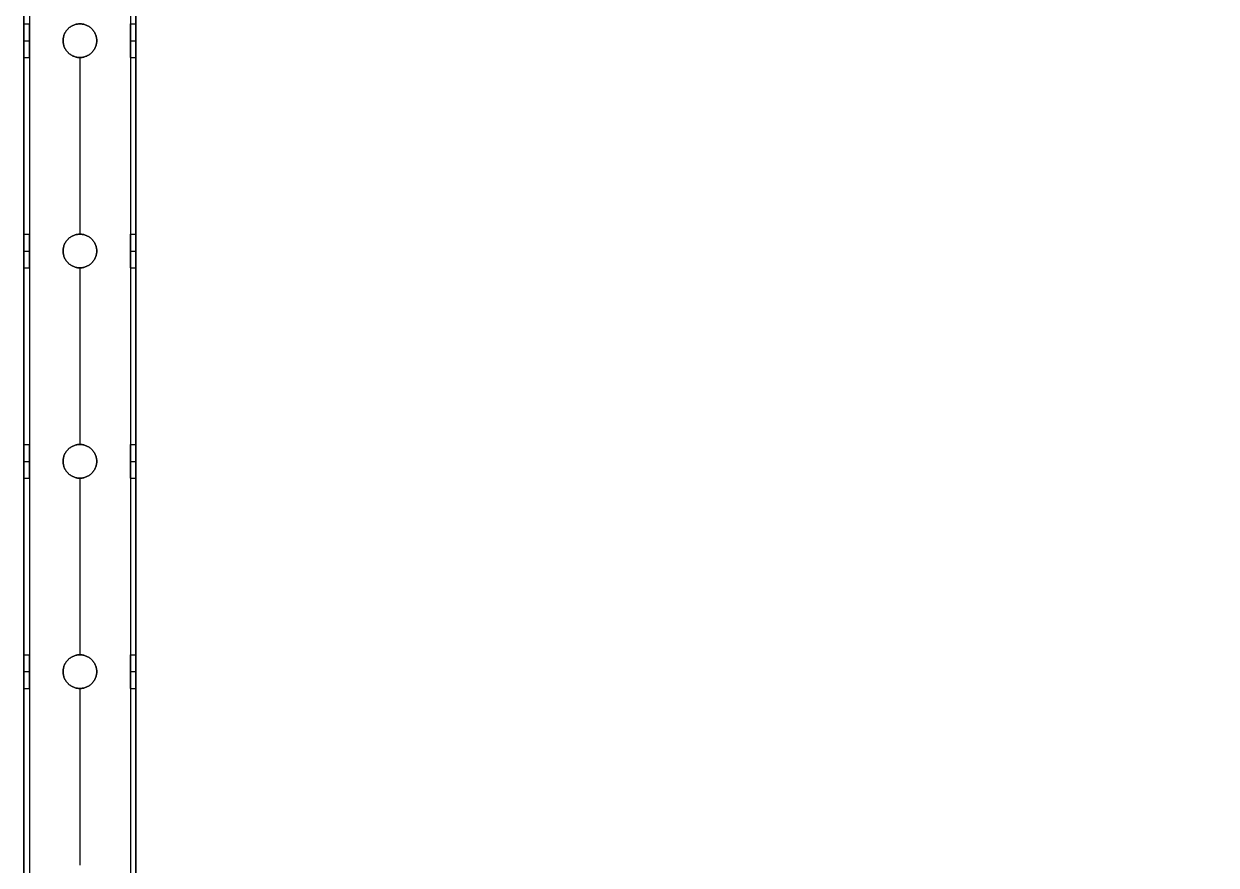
# Model space of a CAD drawing. Header units: millimetres. Extents: x 1279 to 9834, y -699 to 998.
# Drawn here: x 6355.5 to 6780.7, y 170.8 to 470.8 of the extents above; entities that cross this region are included whole.
import ezdxf

# ---------------------------------------------------------------- set-up
doc = ezdxf.new("R2010")
doc.units = ezdxf.units.MM
doc.header["$MEASUREMENT"] = 0
doc.layers.add('staal', color=7, linetype='Continuous', true_color=0x4c4c4c)

msp = doc.modelspace()

# ---------------------------------------------------------------- linework, layer by layer
at = {"layer": 'staal'}
for p, q in [((6355.49, 470.8, 1905.19), (6357.49, 470.8, 1905.19)), ((6375.49, 470.8, 1923.19), (6375.49, 470.8, 1925.19)), ((6375.49, 470.8, 1885.19), (6375.49, 470.8, 1887.19)), ((6393.49, 470.8, 1905.19), (6395.49, 470.8, 1905.19)), ((6355.49, 464.8, 1899.19), (6357.49, 464.8, 1899.19)), ((6355.49, 464.8, 1911.19), (6357.49, 464.8, 1911.19)), ((6369.49, 464.8, 1923.19), (6369.49, 464.8, 1925.19)), ((6369.49, 464.8, 1885.19), (6369.49, 464.8, 1887.19)), ((6381.49, 464.8, 1923.19), (6381.49, 464.8, 1925.19)), ((6381.49, 464.8, 1885.19), (6381.49, 464.8, 1887.19)), ((6393.49, 464.8, 1899.19), (6395.49, 464.8, 1899.19)), ((6393.49, 464.8, 1911.19), (6395.49, 464.8, 1911.19)), ((6355.49, 458.8, 1905.19), (6357.49, 458.8, 1905.19)), ((6375.49, 458.8, 1923.19), (6375.49, 458.8, 1925.19)), ((6375.49, 458.8, 1885.19), (6375.49, 458.8, 1887.19)), ((6393.49, 458.8, 1905.19), (6395.49, 458.8, 1905.19)), ((6355.49, 395.8, 1905.19), (6357.49, 395.8, 1905.19)), ((6375.49, 395.8, 1923.19), (6375.49, 395.8, 1925.19)), ((6375.49, 395.8, 1885.19), (6375.49, 395.8, 1887.19)), ((6393.49, 395.8, 1905.19), (6395.49, 395.8, 1905.19)), ((6355.49, 389.8, 1899.19), (6357.49, 389.8, 1899.19)), ((6355.49, 389.8, 1911.19), (6357.49, 389.8, 1911.19)), ((6369.49, 389.8, 1923.19), (6369.49, 389.8, 1925.19)), ((6369.49, 389.8, 1885.19), (6369.49, 389.8, 1887.19)), ((6381.49, 389.8, 1923.19), (6381.49, 389.8, 1925.19)), ((6381.49, 389.8, 1885.19), (6381.49, 389.8, 1887.19)), ((6393.49, 389.8, 1899.19), (6395.49, 389.8, 1899.19)), ((6393.49, 389.8, 1911.19), (6395.49, 389.8, 1911.19)), ((6355.49, 383.8, 1905.19), (6357.49, 383.8, 1905.19)), ((6375.49, 383.8, 1923.19), (6375.49, 383.8, 1925.19)), ((6375.49, 383.8, 1885.19), (6375.49, 383.8, 1887.19)), ((6393.49, 383.8, 1905.19), (6395.49, 383.8, 1905.19)), ((6355.49, 320.8, 1905.19), (6357.49, 320.8, 1905.19)), ((6375.49, 320.8, 1923.19), (6375.49, 320.8, 1925.19)), ((6375.49, 320.8, 1885.19), (6375.49, 320.8, 1887.19)), ((6393.49, 320.8, 1905.19), (6395.49, 320.8, 1905.19)), ((6355.49, 314.8, 1899.19), (6357.49, 314.8, 1899.19)), ((6355.49, 314.8, 1911.19), (6357.49, 314.8, 1911.19)), ((6369.49, 314.8, 1923.19), (6369.49, 314.8, 1925.19)), ((6369.49, 314.8, 1885.19), (6369.49, 314.8, 1887.19)), ((6381.49, 314.8, 1923.19), (6381.49, 314.8, 1925.19)), ((6381.49, 314.8, 1885.19), (6381.49, 314.8, 1887.19)), ((6393.49, 314.8, 1899.19), (6395.49, 314.8, 1899.19)), ((6393.49, 314.8, 1911.19), (6395.49, 314.8, 1911.19)), ((6355.49, 308.8, 1905.19), (6357.49, 308.8, 1905.19)), ((6375.49, 308.8, 1923.19), (6375.49, 308.8, 1925.19)), ((6375.49, 308.8, 1885.19), (6375.49, 308.8, 1887.19)), ((6393.49, 308.8, 1905.19), (6395.49, 308.8, 1905.19)), ((6355.49, 245.8, 1905.19), (6357.49, 245.8, 1905.19)), ((6375.49, 245.8, 1923.19), (6375.49, 245.8, 1925.19)), ((6375.49, 245.8, 1885.19), (6375.49, 245.8, 1887.19)), ((6393.49, 245.8, 1905.19), (6395.49, 245.8, 1905.19)), ((6355.49, 239.8, 1899.19), (6357.49, 239.8, 1899.19)), ((6355.49, 239.8, 1911.19), (6357.49, 239.8, 1911.19)), ((6369.49, 239.8, 1923.19), (6369.49, 239.8, 1925.19)), ((6369.49, 239.8, 1885.19), (6369.49, 239.8, 1887.19)), ((6381.49, 239.8, 1923.19), (6381.49, 239.8, 1925.19)), ((6381.49, 239.8, 1885.19), (6381.49, 239.8, 1887.19)), ((6393.49, 239.8, 1899.19), (6395.49, 239.8, 1899.19)), ((6393.49, 239.8, 1911.19), (6395.49, 239.8, 1911.19)), ((6355.49, 233.8, 1905.19), (6357.49, 233.8, 1905.19)), ((6375.49, 233.8, 1923.19), (6375.49, 233.8, 1925.19)), ((6375.49, 233.8, 1885.19), (6375.49, 233.8, 1887.19)), ((6393.49, 233.8, 1905.19), (6395.49, 233.8, 1905.19))]:
    msp.add_line(p, q, dxfattribs=at)
for points in [[(6355.49, 710.3), (7671.49, 710.3), (7671.49, -605.7), (6355.49, -605.7)], [(6395.49, 670.3), (7631.49, 670.3), (7631.49, -565.7), (6395.49, -565.7)]]:
    msp.add_lwpolyline(points, close=True, dxfattribs=at)
for points in [[(6355.49, 710.3, 1885.19), (6355.49, 52.3, 1885.19), (6355.49, -605.7, 1885.19)], [(6355.49, 710.3, 1925.19), (6355.49, 52.3, 1925.19), (6355.49, -605.7, 1925.19)], [(6357.49, 708.3, 1923.19), (6357.49, 52.3, 1923.19), (6357.49, -603.7, 1923.19)], [(6357.49, 708.3, 1887.19), (6357.49, 52.3, 1887.19), (6357.49, -603.7, 1887.19)], [(6393.49, 672.3, 1923.19), (6393.49, 52.3, 1923.19), (6393.49, -567.7, 1923.19)], [(6393.49, 672.3, 1887.19), (6393.49, 52.3, 1887.19), (6393.49, -567.7, 1887.19)], [(6395.49, 670.3, 1885.19), (6395.49, 52.3, 1885.19), (6395.49, -565.7, 1885.19)], [(6395.49, 670.3, 1925.19), (6395.49, 52.3, 1925.19), (6395.49, -565.7, 1925.19)], [(6355.49, 458.8, 1905.19), (6355.49, 427.3, 1905.19), (6355.49, 395.8, 1905.19)], [(6357.49, 458.8, 1905.19), (6357.49, 427.3, 1905.19), (6357.49, 395.8, 1905.19)], [(6375.49, 458.8, 1925.19), (6375.49, 427.3, 1925.19), (6375.49, 395.8, 1925.19)], [(6375.49, 458.8, 1923.19), (6375.49, 427.3, 1923.19), (6375.49, 395.8, 1923.19)], [(6375.49, 458.8, 1887.19), (6375.49, 427.3, 1887.19), (6375.49, 395.8, 1887.19)], [(6375.49, 458.8, 1885.19), (6375.49, 427.3, 1885.19), (6375.49, 395.8, 1885.19)], [(6393.49, 458.8, 1905.19), (6393.49, 427.3, 1905.19), (6393.49, 395.8, 1905.19)], [(6395.49, 458.8, 1905.19), (6395.49, 427.3, 1905.19), (6395.49, 395.8, 1905.19)], [(6355.49, 383.8, 1905.19), (6355.49, 352.3, 1905.19), (6355.49, 320.8, 1905.19)], [(6357.49, 383.8, 1905.19), (6357.49, 352.3, 1905.19), (6357.49, 320.8, 1905.19)], [(6375.49, 383.8, 1925.19), (6375.49, 352.3, 1925.19), (6375.49, 320.8, 1925.19)], [(6375.49, 383.8, 1923.19), (6375.49, 352.3, 1923.19), (6375.49, 320.8, 1923.19)], [(6375.49, 383.8, 1887.19), (6375.49, 352.3, 1887.19), (6375.49, 320.8, 1887.19)], [(6375.49, 383.8, 1885.19), (6375.49, 352.3, 1885.19), (6375.49, 320.8, 1885.19)], [(6393.49, 383.8, 1905.19), (6393.49, 352.3, 1905.19), (6393.49, 320.8, 1905.19)], [(6395.49, 383.8, 1905.19), (6395.49, 352.3, 1905.19), (6395.49, 320.8, 1905.19)], [(6355.49, 308.8, 1905.19), (6355.49, 277.3, 1905.19), (6355.49, 245.8, 1905.19)], [(6357.49, 308.8, 1905.19), (6357.49, 277.3, 1905.19), (6357.49, 245.8, 1905.19)], [(6375.49, 308.8, 1925.19), (6375.49, 277.3, 1925.19), (6375.49, 245.8, 1925.19)], [(6375.49, 308.8, 1923.19), (6375.49, 277.3, 1923.19), (6375.49, 245.8, 1923.19)], [(6375.49, 308.8, 1887.19), (6375.49, 277.3, 1887.19), (6375.49, 245.8, 1887.19)], [(6375.49, 308.8, 1885.19), (6375.49, 277.3, 1885.19), (6375.49, 245.8, 1885.19)], [(6393.49, 308.8, 1905.19), (6393.49, 277.3, 1905.19), (6393.49, 245.8, 1905.19)], [(6395.49, 308.8, 1905.19), (6395.49, 277.3, 1905.19), (6395.49, 245.8, 1905.19)], [(6355.49, 233.8, 1905.19), (6355.49, 202.3, 1905.19), (6355.49, 170.8, 1905.19)], [(6357.49, 233.8, 1905.19), (6357.49, 202.3, 1905.19), (6357.49, 170.8, 1905.19)], [(6375.49, 233.8, 1925.19), (6375.49, 202.3, 1925.19), (6375.49, 170.8, 1925.19)], [(6375.49, 233.8, 1923.19), (6375.49, 202.3, 1923.19), (6375.49, 170.8, 1923.19)], [(6375.49, 233.8, 1887.19), (6375.49, 202.3, 1887.19), (6375.49, 170.8, 1887.19)], [(6375.49, 233.8, 1885.19), (6375.49, 202.3, 1885.19), (6375.49, 170.8, 1885.19)], [(6393.49, 233.8, 1905.19), (6393.49, 202.3, 1905.19), (6393.49, 170.8, 1905.19)], [(6395.49, 233.8, 1905.19), (6395.49, 202.3, 1905.19), (6395.49, 170.8, 1905.19)]]:
    msp.add_open_spline(points, degree=2, dxfattribs=at)
for points, weights, knots in [([(6355.49, 464.8, 1899.19), (6355.49, 470.8, 1899.19), (6355.49, 470.8, 1905.19), (6355.49, 470.8, 1911.19), (6355.49, 464.8, 1911.19), (6355.49, 458.8, 1911.19), (6355.49, 458.8, 1905.19), (6355.49, 458.8, 1899.19), (6355.49, 464.8, 1899.19)], [1, 0.707106781187, 1, 0.707106781187, 1, 0.707106781187, 1, 0.707106781187, 1], [0, 0, 0, 7.853982, 7.853982, 15.707963, 15.707963, 23.561945, 23.561945, 31.415927, 31.415927, 31.415927]), ([(6357.49, 464.8, 1899.19), (6357.49, 458.8, 1899.19), (6357.49, 458.8, 1905.19), (6357.49, 458.8, 1911.19), (6357.49, 464.8, 1911.19), (6357.49, 470.8, 1911.19), (6357.49, 470.8, 1905.19), (6357.49, 470.8, 1899.19), (6357.49, 464.8, 1899.19)], [1, 0.707106781187, 1, 0.707106781187, 1, 0.707106781187, 1, 0.707106781187, 1], [-31.415927, -31.415927, -31.415927, -23.561945, -23.561945, -15.707963, -15.707963, -7.853982, -7.853982, 0, 0, 0]), ([(6381.49, 464.8, 1925.19), (6381.49, 458.8, 1925.19), (6375.49, 458.8, 1925.19), (6369.49, 458.8, 1925.19), (6369.49, 464.8, 1925.19), (6369.49, 470.8, 1925.19), (6375.49, 470.8, 1925.19), (6381.49, 470.8, 1925.19), (6381.49, 464.8, 1925.19)], [1, 0.707106781187, 1, 0.707106781187, 1, 0.707106781187, 1, 0.707106781187, 1], [-31.415927, -31.415927, -31.415927, -23.561945, -23.561945, -15.707963, -15.707963, -7.853982, -7.853982, 0, 0, 0]), ([(6381.49, 464.8, 1923.19), (6381.49, 470.8, 1923.19), (6375.49, 470.8, 1923.19), (6369.49, 470.8, 1923.19), (6369.49, 464.8, 1923.19), (6369.49, 458.8, 1923.19), (6375.49, 458.8, 1923.19), (6381.49, 458.8, 1923.19), (6381.49, 464.8, 1923.19)], [1, 0.707106781187, 1, 0.707106781187, 1, 0.707106781187, 1, 0.707106781187, 1], [0, 0, 0, 7.853982, 7.853982, 15.707963, 15.707963, 23.561945, 23.561945, 31.415927, 31.415927, 31.415927]), ([(6381.49, 464.8, 1887.19), (6381.49, 458.8, 1887.19), (6375.49, 458.8, 1887.19), (6369.49, 458.8, 1887.19), (6369.49, 464.8, 1887.19), (6369.49, 470.8, 1887.19), (6375.49, 470.8, 1887.19), (6381.49, 470.8, 1887.19), (6381.49, 464.8, 1887.19)], [1, 0.707106781187, 1, 0.707106781187, 1, 0.707106781187, 1, 0.707106781187, 1], [-31.415927, -31.415927, -31.415927, -23.561945, -23.561945, -15.707963, -15.707963, -7.853982, -7.853982, 0, 0, 0]), ([(6381.49, 464.8, 1885.19), (6381.49, 470.8, 1885.19), (6375.49, 470.8, 1885.19), (6369.49, 470.8, 1885.19), (6369.49, 464.8, 1885.19), (6369.49, 458.8, 1885.19), (6375.49, 458.8, 1885.19), (6381.49, 458.8, 1885.19), (6381.49, 464.8, 1885.19)], [1, 0.707106781187, 1, 0.707106781187, 1, 0.707106781187, 1, 0.707106781187, 1], [0, 0, 0, 7.853982, 7.853982, 15.707963, 15.707963, 23.561945, 23.561945, 31.415927, 31.415927, 31.415927]), ([(6393.49, 464.8, 1899.19), (6393.49, 470.8, 1899.19), (6393.49, 470.8, 1905.19), (6393.49, 470.8, 1911.19), (6393.49, 464.8, 1911.19), (6393.49, 458.8, 1911.19), (6393.49, 458.8, 1905.19), (6393.49, 458.8, 1899.19), (6393.49, 464.8, 1899.19)], [1, 0.707106781187, 1, 0.707106781187, 1, 0.707106781187, 1, 0.707106781187, 1], [0, 0, 0, 7.853982, 7.853982, 15.707963, 15.707963, 23.561945, 23.561945, 31.415927, 31.415927, 31.415927]), ([(6395.49, 464.8, 1899.19), (6395.49, 458.8, 1899.19), (6395.49, 458.8, 1905.19), (6395.49, 458.8, 1911.19), (6395.49, 464.8, 1911.19), (6395.49, 470.8, 1911.19), (6395.49, 470.8, 1905.19), (6395.49, 470.8, 1899.19), (6395.49, 464.8, 1899.19)], [1, 0.707106781187, 1, 0.707106781187, 1, 0.707106781187, 1, 0.707106781187, 1], [-31.415927, -31.415927, -31.415927, -23.561945, -23.561945, -15.707963, -15.707963, -7.853982, -7.853982, 0, 0, 0]), ([(6355.49, 389.8, 1899.19), (6355.49, 395.8, 1899.19), (6355.49, 395.8, 1905.19), (6355.49, 395.8, 1911.19), (6355.49, 389.8, 1911.19), (6355.49, 383.8, 1911.19), (6355.49, 383.8, 1905.19), (6355.49, 383.8, 1899.19), (6355.49, 389.8, 1899.19)], [1, 0.707106781187, 1, 0.707106781187, 1, 0.707106781187, 1, 0.707106781187, 1], [0, 0, 0, 7.853982, 7.853982, 15.707963, 15.707963, 23.561945, 23.561945, 31.415927, 31.415927, 31.415927]), ([(6357.49, 389.8, 1899.19), (6357.49, 383.8, 1899.19), (6357.49, 383.8, 1905.19), (6357.49, 383.8, 1911.19), (6357.49, 389.8, 1911.19), (6357.49, 395.8, 1911.19), (6357.49, 395.8, 1905.19), (6357.49, 395.8, 1899.19), (6357.49, 389.8, 1899.19)], [1, 0.707106781187, 1, 0.707106781187, 1, 0.707106781187, 1, 0.707106851018, 0.999999860338], [-31.415927, -31.415927, -31.415927, -23.561944, -23.561944, -15.707962, -15.707962, -7.85398, -7.85398, 0, 0, 0]), ([(6381.49, 389.8, 1925.19), (6381.49, 383.8, 1925.19), (6375.49, 383.8, 1925.19), (6369.49, 383.8, 1925.19), (6369.49, 389.8, 1925.19), (6369.49, 395.8, 1925.19), (6375.49, 395.8, 1925.19), (6381.49, 395.8, 1925.19), (6381.49, 389.8, 1925.19)], [1, 0.707106781187, 1, 0.707106781187, 1, 0.707106781187, 1, 0.707106781187, 1], [-31.415927, -31.415927, -31.415927, -23.561945, -23.561945, -15.707963, -15.707963, -7.853982, -7.853982, 0, 0, 0]), ([(6381.49, 389.8, 1923.19), (6381.49, 395.8, 1923.19), (6375.49, 395.8, 1923.19), (6369.49, 395.8, 1923.19), (6369.49, 389.8, 1923.19), (6369.49, 383.8, 1923.19), (6375.49, 383.8, 1923.19), (6381.49, 383.8, 1923.19), (6381.49, 389.8, 1923.19)], [1, 0.707106781187, 1, 0.707106781187, 1, 0.707106781187, 1, 0.707106781187, 1], [0, 0, 0, 7.853982, 7.853982, 15.707963, 15.707963, 23.561945, 23.561945, 31.415927, 31.415927, 31.415927]), ([(6381.49, 389.8, 1887.19), (6381.49, 383.8, 1887.19), (6375.49, 383.8, 1887.19), (6369.49, 383.8, 1887.19), (6369.49, 389.8, 1887.19), (6369.49, 395.8, 1887.19), (6375.49, 395.8, 1887.19), (6381.49, 395.8, 1887.19), (6381.49, 389.8, 1887.19)], [1, 0.707106781187, 1, 0.707106781187, 1, 0.707106781187, 1, 0.707106781187, 1], [-31.415927, -31.415927, -31.415927, -23.561945, -23.561945, -15.707963, -15.707963, -7.853982, -7.853982, 0, 0, 0]), ([(6381.49, 389.8, 1885.19), (6381.49, 395.8, 1885.19), (6375.49, 395.8, 1885.19), (6369.49, 395.8, 1885.19), (6369.49, 389.8, 1885.19), (6369.49, 383.8, 1885.19), (6375.49, 383.8, 1885.19), (6381.49, 383.8, 1885.19), (6381.49, 389.8, 1885.19)], [1, 0.707106781187, 1, 0.707106781187, 1, 0.707106781187, 1, 0.707106781187, 1], [0, 0, 0, 7.853982, 7.853982, 15.707963, 15.707963, 23.561945, 23.561945, 31.415927, 31.415927, 31.415927]), ([(6393.49, 389.8, 1899.19), (6393.49, 395.8, 1899.19), (6393.49, 395.8, 1905.19), (6393.49, 395.8, 1911.19), (6393.49, 389.8, 1911.19), (6393.49, 383.8, 1911.19), (6393.49, 383.8, 1905.19), (6393.49, 383.8, 1899.19), (6393.49, 389.8, 1899.19)], [1, 0.707106781187, 1, 0.707106781187, 1, 0.707106781187, 1, 0.707106781187, 1], [0, 0, 0, 7.853982, 7.853982, 15.707963, 15.707963, 23.561945, 23.561945, 31.415927, 31.415927, 31.415927]), ([(6395.49, 389.8, 1899.19), (6395.49, 383.8, 1899.19), (6395.49, 383.8, 1905.19), (6395.49, 383.8, 1911.19), (6395.49, 389.8, 1911.19), (6395.49, 395.8, 1911.19), (6395.49, 395.8, 1905.19), (6395.49, 395.8, 1899.19), (6395.49, 389.8, 1899.19)], [1, 0.707106781187, 1, 0.707106781187, 1, 0.707106781187, 1, 0.707106781187, 1], [-31.415927, -31.415927, -31.415927, -23.561945, -23.561945, -15.707963, -15.707963, -7.853982, -7.853982, 0, 0, 0]), ([(6355.49, 314.8, 1899.19), (6355.49, 320.8, 1899.19), (6355.49, 320.8, 1905.19), (6355.49, 320.8, 1911.19), (6355.49, 314.8, 1911.19), (6355.49, 308.8, 1911.19), (6355.49, 308.8, 1905.19), (6355.49, 308.8, 1899.19), (6355.49, 314.8, 1899.19)], [1, 0.707106781187, 1, 0.707106781187, 1, 0.707106781187, 1, 0.707106781187, 1], [0, 0, 0, 7.853982, 7.853982, 15.707963, 15.707963, 23.561945, 23.561945, 31.415927, 31.415927, 31.415927]), ([(6357.49, 314.8, 1899.19), (6357.49, 308.8, 1899.19), (6357.49, 308.8, 1905.19), (6357.49, 308.8, 1911.19), (6357.49, 314.8, 1911.19), (6357.49, 320.8, 1911.19), (6357.49, 320.8, 1905.19), (6357.49, 320.8, 1899.19), (6357.49, 314.8, 1899.19)], [1, 0.707106781187, 1, 0.707106781187, 1, 0.707106781187, 1, 0.707106781187, 1], [-31.415927, -31.415927, -31.415927, -23.561945, -23.561945, -15.707963, -15.707963, -7.853982, -7.853982, 0, 0, 0]), ([(6381.49, 314.8, 1925.19), (6381.49, 308.8, 1925.19), (6375.49, 308.8, 1925.19), (6369.49, 308.8, 1925.19), (6369.49, 314.8, 1925.19), (6369.49, 320.8, 1925.19), (6375.49, 320.8, 1925.19), (6381.49, 320.8, 1925.19), (6381.49, 314.8, 1925.19)], [1, 0.707106781187, 1, 0.707106781187, 1, 0.707106781187, 1, 0.707106781187, 1], [-31.415927, -31.415927, -31.415927, -23.561945, -23.561945, -15.707963, -15.707963, -7.853982, -7.853982, 0, 0, 0]), ([(6381.49, 314.8, 1923.19), (6381.49, 320.8, 1923.19), (6375.49, 320.8, 1923.19), (6369.49, 320.8, 1923.19), (6369.49, 314.8, 1923.19), (6369.49, 308.8, 1923.19), (6375.49, 308.8, 1923.19), (6381.49, 308.8, 1923.19), (6381.49, 314.8, 1923.19)], [1, 0.707106781187, 1, 0.707106781187, 1, 0.707106781187, 1, 0.707106781187, 1], [0, 0, 0, 7.853982, 7.853982, 15.707963, 15.707963, 23.561945, 23.561945, 31.415927, 31.415927, 31.415927]), ([(6381.49, 314.8, 1887.19), (6381.49, 308.8, 1887.19), (6375.49, 308.8, 1887.19), (6369.49, 308.8, 1887.19), (6369.49, 314.8, 1887.19), (6369.49, 320.8, 1887.19), (6375.49, 320.8, 1887.19), (6381.49, 320.8, 1887.19), (6381.49, 314.8, 1887.19)], [1, 0.707106781187, 1, 0.707106781187, 1, 0.707106781187, 1, 0.707106781187, 1], [-31.415927, -31.415927, -31.415927, -23.561945, -23.561945, -15.707963, -15.707963, -7.853982, -7.853982, 0, 0, 0]), ([(6381.49, 314.8, 1885.19), (6381.49, 320.8, 1885.19), (6375.49, 320.8, 1885.19), (6369.49, 320.8, 1885.19), (6369.49, 314.8, 1885.19), (6369.49, 308.8, 1885.19), (6375.49, 308.8, 1885.19), (6381.49, 308.8, 1885.19), (6381.49, 314.8, 1885.19)], [1, 0.707106781187, 1, 0.707106781187, 1, 0.707106781187, 1, 0.707106781187, 1], [0, 0, 0, 7.853982, 7.853982, 15.707963, 15.707963, 23.561945, 23.561945, 31.415927, 31.415927, 31.415927]), ([(6393.49, 314.8, 1899.19), (6393.49, 320.8, 1899.19), (6393.49, 320.8, 1905.19), (6393.49, 320.8, 1911.19), (6393.49, 314.8, 1911.19), (6393.49, 308.8, 1911.19), (6393.49, 308.8, 1905.19), (6393.49, 308.8, 1899.19), (6393.49, 314.8, 1899.19)], [1, 0.707106781187, 1, 0.707106781187, 1, 0.707106781187, 1, 0.707106781187, 1], [0, 0, 0, 7.853982, 7.853982, 15.707963, 15.707963, 23.561945, 23.561945, 31.415927, 31.415927, 31.415927]), ([(6395.49, 314.8, 1899.19), (6395.49, 308.8, 1899.19), (6395.49, 308.8, 1905.19), (6395.49, 308.8, 1911.19), (6395.49, 314.8, 1911.19), (6395.49, 320.8, 1911.19), (6395.49, 320.8, 1905.19), (6395.49, 320.8, 1899.19), (6395.49, 314.8, 1899.19)], [1, 0.707106781187, 1, 0.707106781187, 1, 0.707106781187, 1, 0.707106781187, 1], [-31.415927, -31.415927, -31.415927, -23.561945, -23.561945, -15.707963, -15.707963, -7.853982, -7.853982, 0, 0, 0]), ([(6355.49, 239.8, 1899.19), (6355.49, 245.8, 1899.19), (6355.49, 245.8, 1905.19), (6355.49, 245.8, 1911.19), (6355.49, 239.8, 1911.19), (6355.49, 233.8, 1911.19), (6355.49, 233.8, 1905.19), (6355.49, 233.8, 1899.19), (6355.49, 239.8, 1899.19)], [1, 0.707106781187, 1, 0.707106781187, 1, 0.707106781187, 1, 0.707106781187, 1], [0, 0, 0, 7.853982, 7.853982, 15.707963, 15.707963, 23.561945, 23.561945, 31.415927, 31.415927, 31.415927]), ([(6357.49, 239.8, 1899.19), (6357.49, 233.8, 1899.19), (6357.49, 233.8, 1905.19), (6357.49, 233.8, 1911.19), (6357.49, 239.8, 1911.19), (6357.49, 245.8, 1911.19), (6357.49, 245.8, 1905.19), (6357.49, 245.8, 1899.19), (6357.49, 239.8, 1899.19)], [1, 0.707106781187, 1, 0.707106781187, 1, 0.707106781187, 1, 0.707106781187, 1], [-31.415927, -31.415927, -31.415927, -23.561945, -23.561945, -15.707963, -15.707963, -7.853982, -7.853982, 0, 0, 0]), ([(6381.49, 239.8, 1925.19), (6381.49, 233.8, 1925.19), (6375.49, 233.8, 1925.19), (6369.49, 233.8, 1925.19), (6369.49, 239.8, 1925.19), (6369.49, 245.8, 1925.19), (6375.49, 245.8, 1925.19), (6381.49, 245.8, 1925.19), (6381.49, 239.8, 1925.19)], [1, 0.707106781187, 1, 0.707106781187, 1, 0.707106781187, 1, 0.707106781187, 1], [-31.415927, -31.415927, -31.415927, -23.561945, -23.561945, -15.707963, -15.707963, -7.853982, -7.853982, 0, 0, 0]), ([(6381.49, 239.8, 1923.19), (6381.49, 245.8, 1923.19), (6375.49, 245.8, 1923.19), (6369.49, 245.8, 1923.19), (6369.49, 239.8, 1923.19), (6369.49, 233.8, 1923.19), (6375.49, 233.8, 1923.19), (6381.49, 233.8, 1923.19), (6381.49, 239.8, 1923.19)], [1, 0.707106781187, 1, 0.707106781187, 1, 0.707106781187, 1, 0.707106781187, 1], [0, 0, 0, 7.853982, 7.853982, 15.707963, 15.707963, 23.561945, 23.561945, 31.415927, 31.415927, 31.415927]), ([(6381.49, 239.8, 1887.19), (6381.49, 233.8, 1887.19), (6375.49, 233.8, 1887.19), (6369.49, 233.8, 1887.19), (6369.49, 239.8, 1887.19), (6369.49, 245.8, 1887.19), (6375.49, 245.8, 1887.19), (6381.49, 245.8, 1887.19), (6381.49, 239.8, 1887.19)], [1, 0.707106781187, 1, 0.707106781187, 1, 0.707106781187, 1, 0.707106781187, 1], [-31.415927, -31.415927, -31.415927, -23.561945, -23.561945, -15.707963, -15.707963, -7.853982, -7.853982, 0, 0, 0]), ([(6381.49, 239.8, 1885.19), (6381.49, 245.8, 1885.19), (6375.49, 245.8, 1885.19), (6369.49, 245.8, 1885.19), (6369.49, 239.8, 1885.19), (6369.49, 233.8, 1885.19), (6375.49, 233.8, 1885.19), (6381.49, 233.8, 1885.19), (6381.49, 239.8, 1885.19)], [1, 0.707106781187, 1, 0.707106781187, 1, 0.707106781187, 1, 0.707106781187, 1], [0, 0, 0, 7.853982, 7.853982, 15.707963, 15.707963, 23.561945, 23.561945, 31.415927, 31.415927, 31.415927]), ([(6393.49, 239.8, 1899.19), (6393.49, 245.8, 1899.19), (6393.49, 245.8, 1905.19), (6393.49, 245.8, 1911.19), (6393.49, 239.8, 1911.19), (6393.49, 233.8, 1911.19), (6393.49, 233.8, 1905.19), (6393.49, 233.8, 1899.19), (6393.49, 239.8, 1899.19)], [1, 0.707106781187, 1, 0.707106781187, 1, 0.707106781187, 1, 0.707106781187, 1], [0, 0, 0, 7.853982, 7.853982, 15.707963, 15.707963, 23.561945, 23.561945, 31.415927, 31.415927, 31.415927]), ([(6395.49, 239.8, 1899.19), (6395.49, 233.8, 1899.19), (6395.49, 233.8, 1905.19), (6395.49, 233.8, 1911.19), (6395.49, 239.8, 1911.19), (6395.49, 245.8, 1911.19), (6395.49, 245.8, 1905.19), (6395.49, 245.8, 1899.19), (6395.49, 239.8, 1899.19)], [1, 0.707106781187, 1, 0.707106781187, 1, 0.707106781187, 1, 0.707106781187, 1], [-31.415927, -31.415927, -31.415927, -23.561945, -23.561945, -15.707963, -15.707963, -7.853982, -7.853982, 0, 0, 0])]:
    msp.add_rational_spline(points, weights, degree=2, knots=knots, dxfattribs=at)

doc.saveas('drawing.dxf')
